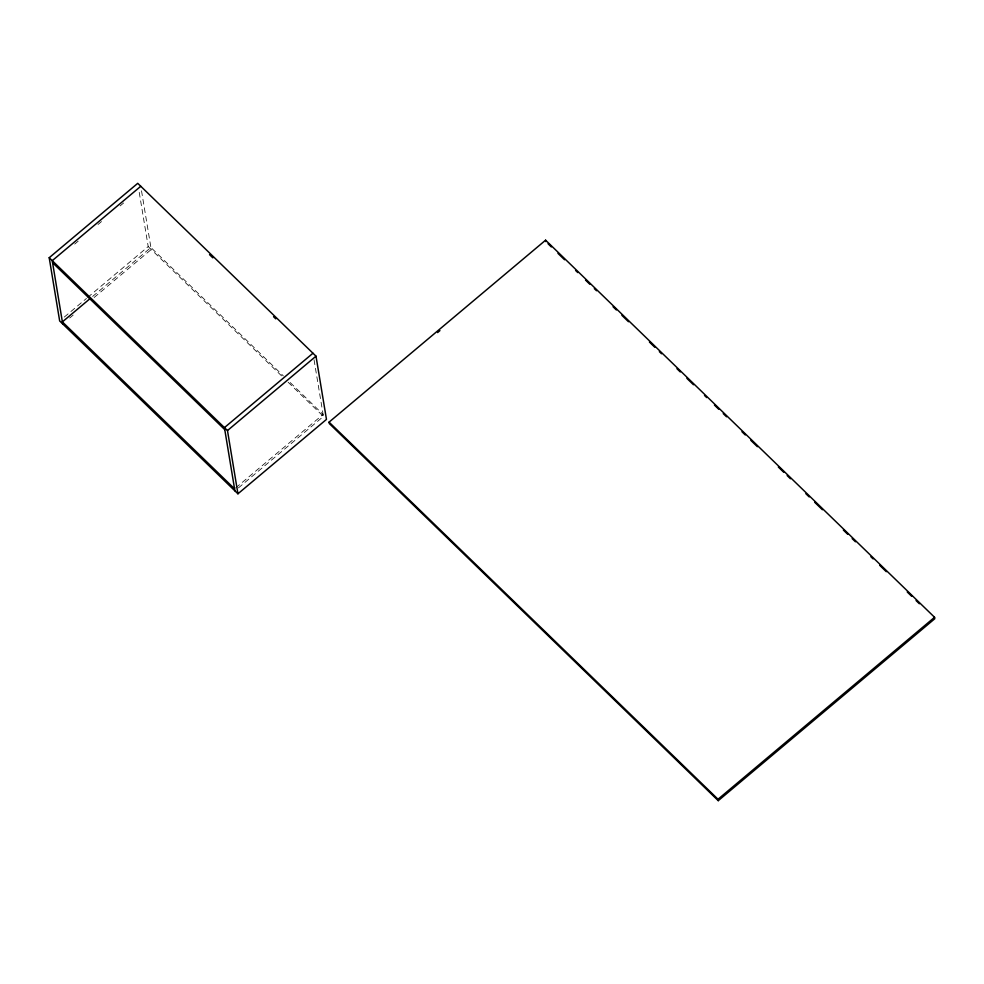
<?xml version="1.0" encoding="UTF-8"?>
<svg xmlns="http://www.w3.org/2000/svg" width="984" height="984" viewBox="0 0 984 984"><rect width="100%" height="100%" fill="white"/><g stroke="black" fill="none" stroke-linecap="round" stroke-linejoin="round"><path stroke-width="0.74" stroke-dasharray="4.92 3.69" d="M74.71 244.081L78.203 241.142M98.006 224.5L101.5 221.572M120.134 205.902L123.627 202.975M64.329 317.045L86.457 298.447M87.625 297.463L148.203 246.566L138.978 190.859M92.656 296.442L150.909 247.501L283.367 375.925M69.692 318.029L73.185 315.089M94.156 297.476L151.241 249.505L141.106 188.288M235.73 487.867L323.096 414.448L288.878 381.275M238.399 487.916L323.428 416.453L314.031 359.677M148.203 246.566L282.592 376.86M288.115 382.21L323.428 416.453"/><path stroke-width="1.48" d="M49.2 257.722L137.735 183.332L315.999 356.171L326.467 419.405L237.943 493.796L59.667 320.956L49.2 257.722L227.476 430.562L237.943 493.796M140.774 186.283L52.238 260.674L62.705 323.896M90.331 298.398L62.373 321.891L234.573 488.839M312.961 353.231L224.438 427.622L234.905 490.844M227.476 430.562L315.999 356.171M329.062 422.136L545.603 240.182L934.566 617.288L934.8 618.715L718.259 800.668L329.308 423.563L329.062 422.136L718.025 799.242L718.259 800.668M437.572 332.58L439.922 330.612M718.025 799.242L934.566 617.288M548.051 243.737L551.347 246.947M557.965 253.355L564.57 259.764M575.591 270.452L577.793 272.58M585.517 280.059L589.92 284.339M594.324 288.607L596.525 290.747M613.057 306.774L616.365 309.972M621.876 315.311L628.481 321.731M649.415 342.026L654.926 347.364M659.341 351.632L661.543 353.773M676.967 368.729L680.276 371.94M686.881 378.348L693.499 384.756M704.507 395.433L706.721 397.573M714.433 405.051L718.837 409.332M723.24 413.6L726.549 416.798M741.973 431.755L745.282 434.965M750.792 440.303L757.397 446.711M778.332 467.019L783.842 472.357M787.151 475.555L790.459 478.765M805.884 493.722L809.192 496.92M814.703 502.271L822.415 509.749M843.349 530.044L847.753 534.312M852.156 538.592L855.465 541.79M870.889 556.747L873.091 558.887M879.708 565.296L886.313 571.704M907.248 591.999L911.664 596.279M916.067 600.548L919.376 603.758M209.543 254.635L212.852 257.845M273.564 316.713L275.766 318.853M52.57 262.679L224.77 429.627M545.603 240.182L545.849 241.609"/></g></svg>
